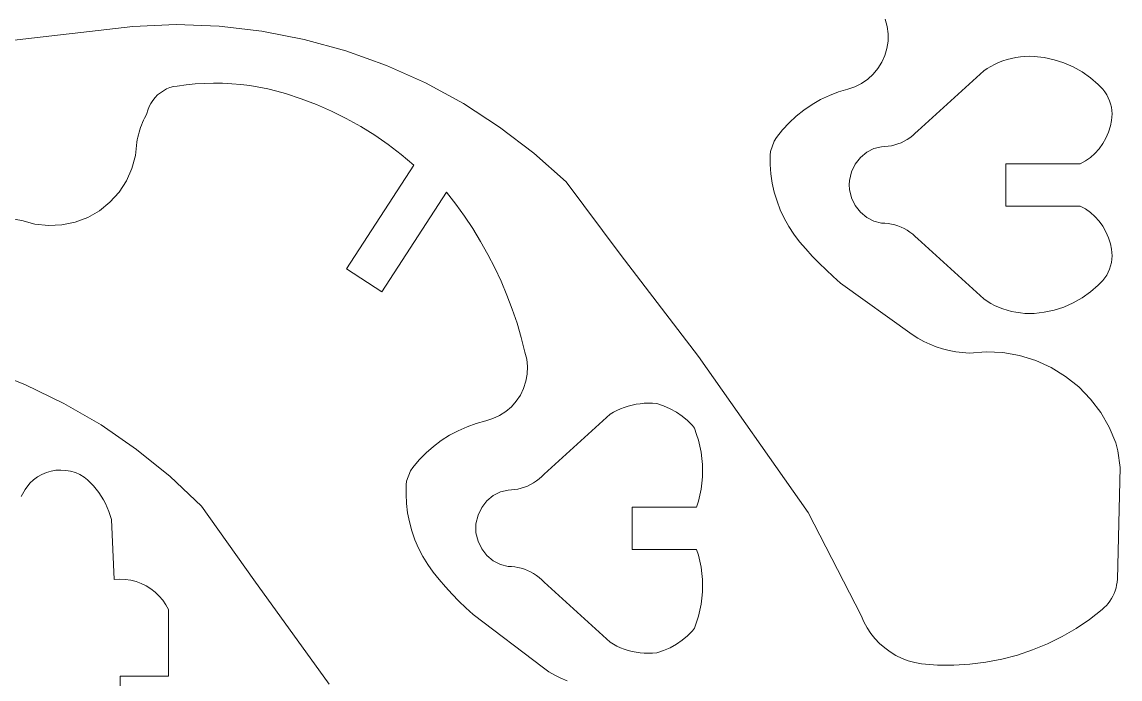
# Model space of a CAD drawing. Header units: millimetres. Extents: x -233 to 120, y -19 to 188.
# Drawn here: x 46 to 114.3, y 101.8 to 142.7 of the extents above; entities that cross this region are included whole.
import ezdxf

# ---------------------------------------------------------------- set-up
doc = ezdxf.new("R2010")
doc.units = ezdxf.units.MM
doc.header["$MEASUREMENT"] = 0
doc.layers.add('Layer 1', color=7, linetype='Continuous')

msp = doc.modelspace()

# ---------------------------------------------------------------- linework, layer by layer
at = {"layer": 'Layer 1', "lineweight": 9}
for points in [[(30.7101, 139.86), (30.7101, 139.86), (52.8748, 142.4208), (52.8748, 142.4208)], [(55.5555, 142.5262), (55.5555, 142.5262), (52.8748, 142.4208), (52.8748, 142.4208)], [(58.2365, 142.4255), (58.2365, 142.4255), (55.5555, 142.5262), (55.5555, 142.5262)], [(60.9018, 142.1193), (60.9018, 142.1193), (58.2365, 142.4255), (58.2365, 142.4255)], [(99.8299, 142.4153), (99.8299, 142.4153), (99.7101, 142.86), (99.7101, 142.86)], [(99.8878, 141.9584), (99.8878, 141.9584), (99.8299, 142.4153), (99.8299, 142.4153)], [(63.5357, 141.6094), (63.5357, 141.6094), (60.9018, 142.1193), (60.9018, 142.1193)], [(66.1227, 140.8988), (66.1227, 140.8988), (63.5357, 141.6094), (63.5357, 141.6094)], [(99.8826, 141.4979), (99.8826, 141.4979), (99.8878, 141.9584), (99.8878, 141.9584)], [(68.6475, 139.9918), (68.6475, 139.9918), (66.1227, 140.8988), (66.1227, 140.8988)], [(99.6848, 140.6005), (99.6848, 140.6005), (99.8146, 141.0424), (99.8146, 141.0424)], [(99.8146, 141.0424), (99.8146, 141.0424), (99.8826, 141.4979), (99.8826, 141.4979)], [(99.2513, 139.7903), (99.2513, 139.7903), (99.4959, 140.1805), (99.4959, 140.1805)], [(99.4959, 140.1805), (99.4959, 140.1805), (99.6848, 140.6005), (99.6848, 140.6005)], [(106.7661, 140.1675), (106.7661, 140.1675), (106.5171, 140.0547), (106.5171, 140.0547)], [(107.0243, 140.2669), (107.0243, 140.2669), (106.7661, 140.1675), (106.7661, 140.1675)], [(107.2904, 140.3522), (107.2904, 140.3522), (107.0243, 140.2669), (107.0243, 140.2669)], [(107.563, 140.4231), (107.563, 140.4231), (107.2904, 140.3522), (107.2904, 140.3522)], [(107.8407, 140.4791), (107.8407, 140.4791), (107.563, 140.4231), (107.563, 140.4231)], [(108.1221, 140.5201), (108.1221, 140.5201), (107.8407, 140.4791), (107.8407, 140.4791)], [(108.4057, 140.5458), (108.4057, 140.5458), (108.1221, 140.5201), (108.1221, 140.5201)], [(108.69, 140.5561), (108.69, 140.5561), (108.4057, 140.5458), (108.4057, 140.5458)], [(108.9737, 140.5508), (108.9737, 140.5508), (108.69, 140.5561), (108.69, 140.5561)], [(108.9737, 140.5508), (108.9737, 140.5508), (109.6039, 140.4787), (109.6039, 140.4787)], [(109.6039, 140.4787), (109.6039, 140.4787), (110.2229, 140.3441), (110.2229, 140.3441)], [(110.2229, 140.3441), (110.2229, 140.3441), (110.8252, 140.1481), (110.8252, 140.1481)], [(110.8252, 140.1481), (110.8252, 140.1481), (111.4052, 139.8925), (111.4052, 139.8925)], [(71.0952, 138.8935), (71.0952, 138.8935), (68.6475, 139.9918), (68.6475, 139.9918)], [(98.9556, 139.4372), (98.9556, 139.4372), (99.2513, 139.7903), (99.2513, 139.7903)], [(105.8375, 139.6414), (105.8375, 139.6414), (101.7321, 135.9126), (101.7321, 135.9126)], [(106.0516, 139.791), (106.0516, 139.791), (105.8375, 139.6414), (105.8375, 139.6414)], [(106.2785, 139.929), (106.2785, 139.929), (106.0516, 139.791), (106.0516, 139.791)], [(106.5171, 140.0547), (106.5171, 140.0547), (106.2785, 139.929), (106.2785, 139.929)], [(111.4052, 139.8925), (111.4052, 139.8925), (111.9579, 139.5797), (111.9579, 139.5797)], [(111.9579, 139.5797), (111.9579, 139.5797), (112.478, 139.2125), (112.478, 139.2125)], [(55.6174, 138.705), (55.6174, 138.705), (56.181, 138.7816), (56.181, 138.7816)], [(56.181, 138.7816), (56.181, 138.7816), (56.747, 138.8373), (56.747, 138.8373)], [(56.747, 138.8373), (56.747, 138.8373), (57.3147, 138.8718), (57.3147, 138.8718)], [(57.3147, 138.8718), (57.3147, 138.8718), (57.8834, 138.8852), (57.8834, 138.8852)], [(57.8834, 138.8852), (57.8834, 138.8852), (58.4521, 138.8774), (58.4521, 138.8774)], [(58.4521, 138.8774), (58.4521, 138.8774), (59.0201, 138.8486), (59.0201, 138.8486)], [(59.0201, 138.8486), (59.0201, 138.8486), (59.5867, 138.7986), (59.5867, 138.7986)], [(59.5867, 138.7986), (59.5867, 138.7986), (60.151, 138.7275), (60.151, 138.7275)], [(73.4514, 137.6107), (73.4514, 137.6107), (71.0952, 138.8935), (71.0952, 138.8935)], [(97.8219, 138.6628), (97.8219, 138.6628), (98.2341, 138.8681), (98.2341, 138.8681)], [(98.2341, 138.8681), (98.2341, 138.8681), (98.6144, 139.1279), (98.6144, 139.1279)], [(98.6144, 139.1279), (98.6144, 139.1279), (98.9556, 139.4372), (98.9556, 139.4372)], [(112.478, 139.2125), (112.478, 139.2125), (112.961, 138.7943), (112.961, 138.7943)], [(112.961, 138.7943), (112.961, 138.7943), (113.1138, 138.6533), (113.1138, 138.6533)], [(54.4095, 138.1472), (54.4095, 138.1472), (54.2512, 137.987), (54.2512, 137.987)], [(54.5833, 138.2904), (54.5833, 138.2904), (54.4095, 138.1472), (54.4095, 138.1472)], [(54.7708, 138.415), (54.7708, 138.415), (54.5833, 138.2904), (54.5833, 138.2904)], [(54.9702, 138.5198), (54.9702, 138.5198), (54.7708, 138.415), (54.7708, 138.415)], [(55.1792, 138.6036), (55.1792, 138.6036), (54.9702, 138.5198), (54.9702, 138.5198)], [(55.3957, 138.6655), (55.3957, 138.6655), (55.1792, 138.6036), (55.1792, 138.6036)], [(55.6174, 138.705), (55.6174, 138.705), (55.3957, 138.6655), (55.3957, 138.6655)], [(60.151, 138.7275), (60.151, 138.7275), (60.7123, 138.6356), (60.7123, 138.6356)], [(60.7123, 138.6356), (60.7123, 138.6356), (61.2698, 138.5228), (61.2698, 138.5228)], [(61.8227, 138.3894), (61.8227, 138.3894), (61.2698, 138.5228), (61.2698, 138.5228)], [(61.8227, 138.3894), (61.8227, 138.3894), (62.3703, 138.2355), (62.3703, 138.2355)], [(63.3437, 137.9167), (63.3437, 137.9167), (62.3703, 138.2355), (62.3703, 138.2355)], [(96.2325, 138.1185), (96.2325, 138.1185), (95.6818, 137.8557), (95.6818, 137.8557)], [(96.8014, 138.339), (96.8014, 138.339), (96.2325, 138.1185), (96.2325, 138.1185)], [(97.3854, 138.5158), (97.3854, 138.5158), (96.8014, 138.339), (96.8014, 138.339)], [(97.3854, 138.5158), (97.3854, 138.5158), (97.8219, 138.6628), (97.8219, 138.6628)], [(113.1138, 138.6533), (113.1138, 138.6533), (113.254, 138.4999), (113.254, 138.4999)], [(113.3806, 138.3351), (113.3806, 138.3351), (113.254, 138.4999), (113.254, 138.4999)], [(113.3806, 138.3351), (113.3806, 138.3351), (113.4927, 138.16), (113.4927, 138.16)], [(113.4927, 138.16), (113.4927, 138.16), (113.5894, 137.9761), (113.5894, 137.9761)], [(53.8856, 137.4217), (53.8856, 137.4217), (53.8044, 137.2117), (53.8044, 137.2117)], [(53.9879, 137.6224), (53.9879, 137.6224), (53.8856, 137.4217), (53.8856, 137.4217)], [(54.1102, 137.8114), (54.1102, 137.8114), (53.9879, 137.6224), (53.9879, 137.6224)], [(54.2512, 137.987), (54.2512, 137.987), (54.1102, 137.8114), (54.1102, 137.8114)], [(64.3007, 137.5516), (64.3007, 137.5516), (63.3437, 137.9167), (63.3437, 137.9167)], [(65.2392, 137.1411), (65.2392, 137.1411), (64.3007, 137.5516), (64.3007, 137.5516)], [(75.7022, 136.1507), (75.7022, 136.1507), (73.4514, 137.6107), (73.4514, 137.6107)], [(95.1525, 137.5521), (95.1525, 137.5521), (94.6476, 137.2094), (94.6476, 137.2094)], [(95.6818, 137.8557), (95.6818, 137.8557), (95.1525, 137.5521), (95.1525, 137.5521)], [(113.5894, 137.9761), (113.5894, 137.9761), (113.6702, 137.7846), (113.6702, 137.7846)], [(113.6702, 137.7846), (113.6702, 137.7846), (113.7343, 137.5869), (113.7343, 137.5869)], [(113.7343, 137.5869), (113.7343, 137.5869), (113.7813, 137.3844), (113.7813, 137.3844)], [(53.6692, 136.855), (53.6692, 136.855), (53.5973, 136.7134), (53.5973, 136.7134)], [(53.7452, 136.9945), (53.7452, 136.9945), (53.6692, 136.855), (53.6692, 136.855)], [(53.8044, 137.2117), (53.8044, 137.2117), (53.7452, 136.9945), (53.7452, 136.9945)], [(66.1569, 136.6861), (66.1569, 136.6861), (65.2392, 137.1411), (65.2392, 137.1411)], [(94.1701, 136.8295), (94.1701, 136.8295), (93.7226, 136.4147), (93.7226, 136.4147)], [(94.6476, 137.2094), (94.6476, 137.2094), (94.1701, 136.8295), (94.1701, 136.8295)], [(113.7813, 137.3844), (113.7813, 137.3844), (113.8109, 137.1787), (113.8109, 137.1787)], [(113.817, 136.7634), (113.817, 136.7634), (113.7935, 136.5569), (113.7935, 136.5569)], [(113.8109, 137.1787), (113.8109, 137.1787), (113.8228, 136.9712), (113.8228, 136.9712)], [(113.8228, 136.9712), (113.8228, 136.9712), (113.817, 136.7634), (113.817, 136.7634)], [(53.3516, 136.128), (53.3516, 136.128), (53.301, 135.9775), (53.301, 135.9775)], [(53.4066, 136.277), (53.4066, 136.277), (53.3516, 136.128), (53.3516, 136.128)], [(53.466, 136.4243), (53.466, 136.4243), (53.4066, 136.277), (53.4066, 136.277)], [(53.5295, 136.5698), (53.5295, 136.5698), (53.466, 136.4243), (53.466, 136.4243)], [(53.5973, 136.7134), (53.5973, 136.7134), (53.5295, 136.5698), (53.5295, 136.5698)], [(67.0518, 136.1877), (67.0518, 136.1877), (66.1569, 136.6861), (66.1569, 136.6861)], [(67.9217, 135.647), (67.9217, 135.647), (67.0518, 136.1877), (67.0518, 136.1877)], [(77.8343, 134.5223), (77.8343, 134.5223), (75.7022, 136.1507), (75.7022, 136.1507)], [(93.7226, 136.4147), (93.7226, 136.4147), (93.3077, 135.9673), (93.3077, 135.9673)], [(113.7252, 136.2199), (113.7252, 136.2199), (113.605, 135.8359), (113.605, 135.8359)], [(113.7935, 136.5569), (113.7935, 136.5569), (113.7252, 136.2199), (113.7252, 136.2199)], [(53.1426, 135.3627), (53.1426, 135.3627), (53.1143, 135.2064), (53.1143, 135.2064)], [(53.1755, 135.5181), (53.1755, 135.5181), (53.1426, 135.3627), (53.1426, 135.3627)], [(53.2129, 135.6724), (53.2129, 135.6724), (53.1755, 135.5181), (53.1755, 135.5181)], [(53.2547, 135.8256), (53.2547, 135.8256), (53.2129, 135.6724), (53.2129, 135.6724)], [(53.301, 135.9775), (53.301, 135.9775), (53.2547, 135.8256), (53.2547, 135.8256)], [(68.7648, 135.0653), (68.7648, 135.0653), (67.9217, 135.647), (67.9217, 135.647)], [(92.9278, 135.4898), (92.9278, 135.4898), (92.7834, 135.2771), (92.7834, 135.2771)], [(93.3077, 135.9673), (93.3077, 135.9673), (92.9278, 135.4898), (92.9278, 135.4898)], [(100.8788, 135.2681), (100.8788, 135.2681), (101.0635, 135.3724), (101.0635, 135.3724)], [(101.2419, 135.4895), (101.2419, 135.4895), (101.0635, 135.3724), (101.0635, 135.3724)], [(101.2419, 135.4895), (101.2419, 135.4895), (101.4132, 135.6189), (101.4132, 135.6189)], [(101.4132, 135.6189), (101.4132, 135.6189), (101.5769, 135.7602), (101.5769, 135.7602)], [(101.5769, 135.7602), (101.5769, 135.7602), (101.7321, 135.9126), (101.7321, 135.9126)], [(113.4464, 135.4686), (113.4464, 135.4686), (113.2514, 135.1228), (113.2514, 135.1228)], [(113.605, 135.8359), (113.605, 135.8359), (113.4464, 135.4686), (113.4464, 135.4686)], [(53.0261, 134.3709), (53.0261, 134.3709), (53.1143, 135.2064), (53.1143, 135.2064)], [(69.5791, 134.4439), (69.5791, 134.4439), (68.7648, 135.0653), (68.7648, 135.0653)], [(92.7834, 135.2771), (92.7834, 135.2771), (92.5605, 134.6327), (92.5605, 134.6327)], [(98.9947, 134.8073), (98.9947, 134.8073), (98.5494, 134.5786), (98.5494, 134.5786)], [(99.4737, 134.9249), (99.4737, 134.9249), (98.9947, 134.8073), (98.9947, 134.8073)], [(99.4737, 134.9249), (99.4737, 134.9249), (99.6808, 134.9309), (99.6808, 134.9309)], [(99.6808, 134.9309), (99.6808, 134.9309), (99.8872, 134.9515), (99.8872, 134.9515)], [(99.8872, 134.9515), (99.8872, 134.9515), (100.0919, 134.9865), (100.0919, 134.9865)], [(100.0919, 134.9865), (100.0919, 134.9865), (100.2943, 135.036), (100.2943, 135.036)], [(100.2943, 135.036), (100.2943, 135.036), (100.4934, 135.0996), (100.4934, 135.0996)], [(100.4934, 135.0996), (100.4934, 135.0996), (100.6885, 135.177), (100.6885, 135.177)], [(100.6885, 135.177), (100.6885, 135.177), (100.8788, 135.2681), (100.8788, 135.2681)], [(113.0227, 134.8028), (113.0227, 134.8028), (112.7631, 134.5131), (112.7631, 134.5131)], [(113.2514, 135.1228), (113.2514, 135.1228), (113.0227, 134.8028), (113.0227, 134.8028)], [(52.8078, 133.5596), (52.8078, 133.5596), (53.0261, 134.3709), (53.0261, 134.3709)], [(70.3626, 133.7841), (70.3626, 133.7841), (69.5791, 134.4439), (69.5791, 134.4439)], [(79.8351, 132.735), (79.8351, 132.735), (77.8343, 134.5223), (77.8343, 134.5223)], [(92.5605, 134.6327), (92.5605, 134.6327), (92.5446, 134.4042), (92.5446, 134.4042)], [(92.5446, 134.4042), (92.5446, 134.4042), (92.546, 133.8221), (92.546, 133.8221)], [(98.1584, 134.2494), (98.1584, 134.2494), (97.8398, 133.835), (97.8398, 133.835)], [(98.5494, 134.5786), (98.5494, 134.5786), (98.1584, 134.2494), (98.1584, 134.2494)], [(112.1654, 134.0385), (112.1654, 134.0385), (111.8351, 133.86), (111.8351, 133.86)], [(112.4761, 134.2572), (112.4761, 134.2572), (112.1654, 134.0385), (112.1654, 134.0385)], [(112.7631, 134.5131), (112.7631, 134.5131), (112.4761, 134.2572), (112.4761, 134.2572)], [(52.4648, 132.7926), (52.4648, 132.7926), (52.8078, 133.5596), (52.8078, 133.5596)], [(66.1634, 127.3181), (66.1634, 127.3181), (70.3626, 133.7841), (70.3626, 133.7841)], [(92.546, 133.8221), (92.546, 133.8221), (92.5894, 133.2416), (92.5894, 133.2416)], [(97.6083, 133.3544), (97.6083, 133.3544), (97.4746, 132.83), (97.4746, 132.83)], [(97.8398, 133.835), (97.8398, 133.835), (97.6083, 133.3544), (97.6083, 133.3544)], [(107.2101, 131.235), (107.2101, 131.235), (107.2101, 133.86), (107.2101, 133.86)], [(111.8351, 133.86), (111.8351, 133.86), (107.2101, 133.86), (107.2101, 133.86)], [(52.0056, 132.089), (52.0056, 132.089), (52.4648, 132.7926), (52.4648, 132.7926)], [(79.8351, 132.735), (79.8351, 132.735), (83.2101, 128.235), (83.2101, 128.235)], [(92.5894, 133.2416), (92.5894, 133.2416), (92.6745, 132.6657), (92.6745, 132.6657)], [(92.6745, 132.6657), (92.6745, 132.6657), (92.8009, 132.0974), (92.8009, 132.0974)], [(97.4746, 132.83), (97.4746, 132.83), (97.4592, 132.5475), (97.4592, 132.5475)], [(51.4417, 131.4663), (51.4417, 131.4663), (52.0056, 132.089), (52.0056, 132.089)], [(72.3925, 132.0901), (72.3925, 132.0901), (68.3649, 125.8884), (68.3649, 125.8884)], [(72.9652, 131.3557), (72.9652, 131.3557), (72.3925, 132.0901), (72.3925, 132.0901)], [(92.8009, 132.0974), (92.8009, 132.0974), (92.9679, 131.5397), (92.9679, 131.5397)], [(97.4746, 132.265), (97.4746, 132.265), (97.4592, 132.5475), (97.4592, 132.5475)], [(97.6083, 131.7405), (97.6083, 131.7405), (97.4746, 132.265), (97.4746, 132.265)], [(50.7869, 130.9398), (50.7869, 130.9398), (51.4417, 131.4663), (51.4417, 131.4663)], [(73.5101, 130.6003), (73.5101, 130.6003), (72.9652, 131.3557), (72.9652, 131.3557)], [(92.9679, 131.5397), (92.9679, 131.5397), (93.1746, 130.9955), (93.1746, 130.9955)], [(97.8398, 131.26), (97.8398, 131.26), (97.6083, 131.7405), (97.6083, 131.7405)], [(98.1584, 130.8455), (98.1584, 130.8455), (97.8398, 131.26), (97.8398, 131.26)], [(45.9649, 130.3321), (45.9649, 130.3321), (43.7692, 130.7066), (43.7692, 130.7066)], [(50.0576, 130.5227), (50.0576, 130.5227), (50.7869, 130.9398), (50.7869, 130.9398)], [(74.0263, 129.825), (74.0263, 129.825), (73.5101, 130.6003), (73.5101, 130.6003)], [(93.1746, 130.9955), (93.1746, 130.9955), (93.42, 130.4676), (93.42, 130.4676)], [(98.5494, 130.5163), (98.5494, 130.5163), (98.1584, 130.8455), (98.1584, 130.8455)], [(111.8351, 131.235), (111.8351, 131.235), (107.2101, 131.235), (107.2101, 131.235)], [(112.1654, 131.0564), (112.1654, 131.0564), (111.8351, 131.235), (111.8351, 131.235)], [(112.4761, 130.8378), (112.4761, 130.8378), (112.1654, 131.0564), (112.1654, 131.0564)], [(112.7631, 130.5819), (112.7631, 130.5819), (112.4761, 130.8378), (112.4761, 130.8378)], [(113.0227, 130.2921), (113.0227, 130.2921), (112.7631, 130.5819), (112.7631, 130.5819)], [(45.9649, 130.3321), (45.9649, 130.3321), (46.7749, 130.109), (46.7749, 130.109)], [(46.7749, 130.109), (46.7749, 130.109), (47.6099, 130.0158), (47.6099, 130.0158)], [(47.6099, 130.0158), (47.6099, 130.0158), (48.4491, 130.0548), (48.4491, 130.0548)], [(48.4491, 130.0548), (48.4491, 130.0548), (49.2718, 130.2252), (49.2718, 130.2252)], [(49.2718, 130.2252), (49.2718, 130.2252), (50.0576, 130.5227), (50.0576, 130.5227)], [(93.42, 130.4676), (93.42, 130.4676), (93.7029, 129.9588), (93.7029, 129.9588)], [(93.7029, 129.9588), (93.7029, 129.9588), (94.0216, 129.4717), (94.0216, 129.4717)], [(98.9947, 130.2877), (98.9947, 130.2877), (98.5494, 130.5163), (98.5494, 130.5163)], [(99.4737, 130.1701), (99.4737, 130.1701), (98.9947, 130.2877), (98.9947, 130.2877)], [(99.4737, 130.1701), (99.4737, 130.1701), (99.6808, 130.1641), (99.6808, 130.1641)], [(99.6808, 130.1641), (99.6808, 130.1641), (99.8872, 130.1435), (99.8872, 130.1435)], [(99.8872, 130.1435), (99.8872, 130.1435), (100.0919, 130.1084), (100.0919, 130.1084)], [(100.0919, 130.1084), (100.0919, 130.1084), (100.2943, 130.059), (100.2943, 130.059)], [(100.2943, 130.059), (100.2943, 130.059), (100.4934, 129.9954), (100.4934, 129.9954)], [(100.4934, 129.9954), (100.4934, 129.9954), (100.6885, 129.9179), (100.6885, 129.9179)], [(100.6885, 129.9179), (100.6885, 129.9179), (100.8788, 129.8268), (100.8788, 129.8268)], [(113.2514, 129.9722), (113.2514, 129.9722), (113.0227, 130.2921), (113.0227, 130.2921)], [(113.4464, 129.6263), (113.4464, 129.6263), (113.2514, 129.9722), (113.2514, 129.9722)], [(74.5132, 129.031), (74.5132, 129.031), (74.0263, 129.825), (74.0263, 129.825)], [(94.0216, 129.4717), (94.0216, 129.4717), (94.3746, 129.0087), (94.3746, 129.0087)], [(100.8788, 129.8268), (100.8788, 129.8268), (101.0635, 129.7226), (101.0635, 129.7226)], [(101.0635, 129.7226), (101.0635, 129.7226), (101.2419, 129.6055), (101.2419, 129.6055)], [(101.2419, 129.6055), (101.2419, 129.6055), (101.4132, 129.476), (101.4132, 129.476)], [(101.4132, 129.476), (101.4132, 129.476), (101.5769, 129.3348), (101.5769, 129.3348)], [(101.5769, 129.3348), (101.5769, 129.3348), (101.7321, 129.1823), (101.7321, 129.1823)], [(113.605, 129.259), (113.605, 129.259), (113.4464, 129.6263), (113.4464, 129.6263)], [(113.7252, 128.8751), (113.7252, 128.8751), (113.605, 129.259), (113.605, 129.259)], [(74.97, 128.2193), (74.97, 128.2193), (74.5132, 129.031), (74.5132, 129.031)], [(94.3746, 129.0087), (94.3746, 129.0087), (94.7601, 128.5725), (94.7601, 128.5725)], [(94.7601, 128.5725), (94.7601, 128.5725), (95.1662, 128.1201), (95.1662, 128.1201)], [(105.8375, 125.4536), (105.8375, 125.4536), (101.7321, 129.1823), (101.7321, 129.1823)], [(113.7935, 128.538), (113.7935, 128.538), (113.7252, 128.8751), (113.7252, 128.8751)], [(113.817, 128.3315), (113.817, 128.3315), (113.7935, 128.538), (113.7935, 128.538)], [(75.3961, 127.3911), (75.3961, 127.3911), (74.97, 128.2193), (74.97, 128.2193)], [(83.2101, 128.235), (83.2101, 128.235), (88.0851, 121.86), (88.0851, 121.86)], [(95.1662, 128.1201), (95.1662, 128.1201), (95.5855, 127.6801), (95.5855, 127.6801)], [(113.7813, 127.7105), (113.7813, 127.7105), (113.8109, 127.9163), (113.8109, 127.9163)], [(113.8109, 127.9163), (113.8109, 127.9163), (113.8228, 128.1238), (113.8228, 128.1238)], [(113.8228, 128.1238), (113.8228, 128.1238), (113.817, 128.3315), (113.817, 128.3315)], [(68.3649, 125.8884), (68.3649, 125.8884), (66.1634, 127.3181), (66.1634, 127.3181)], [(75.7909, 126.5475), (75.7909, 126.5475), (75.3961, 127.3911), (75.3961, 127.3911)], [(95.5855, 127.6801), (95.5855, 127.6801), (96.0178, 127.2527), (96.0178, 127.2527)], [(96.0178, 127.2527), (96.0178, 127.2527), (96.4626, 126.8384), (96.4626, 126.8384)], [(113.5894, 127.1189), (113.5894, 127.1189), (113.6702, 127.3104), (113.6702, 127.3104)], [(113.6702, 127.3104), (113.6702, 127.3104), (113.7343, 127.5081), (113.7343, 127.5081)], [(113.7343, 127.5081), (113.7343, 127.5081), (113.7813, 127.7105), (113.7813, 127.7105)], [(76.1538, 125.6897), (76.1538, 125.6897), (75.7909, 126.5475), (75.7909, 126.5475)], [(96.4626, 126.8384), (96.4626, 126.8384), (96.9196, 126.4375), (96.9196, 126.4375)], [(113.1138, 126.4416), (113.1138, 126.4416), (113.254, 126.5951), (113.254, 126.5951)], [(113.254, 126.5951), (113.254, 126.5951), (113.3806, 126.7599), (113.3806, 126.7599)], [(113.3806, 126.7599), (113.3806, 126.7599), (113.4927, 126.9349), (113.4927, 126.9349)], [(113.4927, 126.9349), (113.4927, 126.9349), (113.5894, 127.1189), (113.5894, 127.1189)], [(96.9196, 126.4375), (96.9196, 126.4375), (101.3889, 123.2303), (101.3889, 123.2303)], [(111.9579, 125.5152), (111.9579, 125.5152), (112.478, 125.8824), (112.478, 125.8824)], [(112.478, 125.8824), (112.478, 125.8824), (112.961, 126.3007), (112.961, 126.3007)], [(112.961, 126.3007), (112.961, 126.3007), (113.1138, 126.4416), (113.1138, 126.4416)], [(76.4844, 124.8189), (76.4844, 124.8189), (76.1538, 125.6897), (76.1538, 125.6897)], [(106.0516, 125.304), (106.0516, 125.304), (105.8375, 125.4536), (105.8375, 125.4536)], [(106.2785, 125.166), (106.2785, 125.166), (106.0516, 125.304), (106.0516, 125.304)], [(106.5171, 125.0402), (106.5171, 125.0402), (106.2785, 125.166), (106.2785, 125.166)], [(110.8252, 124.9469), (110.8252, 124.9469), (111.4052, 125.2025), (111.4052, 125.2025)], [(111.4052, 125.2025), (111.4052, 125.2025), (111.9579, 125.5152), (111.9579, 125.5152)], [(76.7822, 123.9364), (76.7822, 123.9364), (76.4844, 124.8189), (76.4844, 124.8189)], [(106.7661, 124.9274), (106.7661, 124.9274), (106.5171, 125.0402), (106.5171, 125.0402)], [(107.0243, 124.8281), (107.0243, 124.8281), (106.7661, 124.9274), (106.7661, 124.9274)], [(107.2904, 124.7428), (107.2904, 124.7428), (107.0243, 124.8281), (107.0243, 124.8281)], [(107.563, 124.6719), (107.563, 124.6719), (107.2904, 124.7428), (107.2904, 124.7428)], [(107.8407, 124.6158), (107.8407, 124.6158), (107.563, 124.6719), (107.563, 124.6719)], [(108.1221, 124.5748), (108.1221, 124.5748), (107.8407, 124.6158), (107.8407, 124.6158)], [(108.4057, 124.5491), (108.4057, 124.5491), (108.1221, 124.5748), (108.1221, 124.5748)], [(108.69, 124.5389), (108.69, 124.5389), (108.4057, 124.5491), (108.4057, 124.5491)], [(108.9737, 124.5441), (108.9737, 124.5441), (108.69, 124.5389), (108.69, 124.5389)], [(108.9737, 124.5441), (108.9737, 124.5441), (109.6039, 124.6162), (109.6039, 124.6162)], [(109.6039, 124.6162), (109.6039, 124.6162), (110.2229, 124.7509), (110.2229, 124.7509)], [(110.2229, 124.7509), (110.2229, 124.7509), (110.8252, 124.9469), (110.8252, 124.9469)], [(77.0467, 123.0434), (77.0467, 123.0434), (76.7822, 123.9364), (76.7822, 123.9364)], [(101.3889, 123.2303), (101.3889, 123.2303), (101.7429, 123.0048), (101.7429, 123.0048)], [(77.2776, 122.1411), (77.2776, 122.1411), (77.0467, 123.0434), (77.0467, 123.0434)], [(101.7429, 123.0048), (101.7429, 123.0048), (102.1105, 122.8022), (102.1105, 122.8022)], [(102.1105, 122.8022), (102.1105, 122.8022), (102.4902, 122.6234), (102.4902, 122.6234)], [(102.4902, 122.6234), (102.4902, 122.6234), (102.8805, 122.4691), (102.8805, 122.4691)], [(102.8805, 122.4691), (102.8805, 122.4691), (103.2799, 122.3398), (103.2799, 122.3398)], [(77.3854, 121.6933), (77.3854, 121.6933), (77.2776, 122.1411), (77.2776, 122.1411)], [(77.4309, 121.235), (77.4309, 121.235), (77.3854, 121.6933), (77.3854, 121.6933)], [(88.0851, 121.86), (88.0851, 121.86), (94.9101, 112.1475), (94.9101, 112.1475)], [(103.2799, 122.3398), (103.2799, 122.3398), (103.6866, 122.2363), (103.6866, 122.2363)], [(103.6866, 122.2363), (103.6866, 122.2363), (104.0991, 122.1587), (104.0991, 122.1587)], [(104.0991, 122.1587), (104.0991, 122.1587), (104.5157, 122.1076), (104.5157, 122.1076)], [(104.5157, 122.1076), (104.5157, 122.1076), (104.9347, 122.083), (104.9347, 122.083)], [(105.9836, 122.1599), (105.9836, 122.1599), (104.9347, 122.083), (104.9347, 122.083)], [(107.0339, 122.1059), (107.0339, 122.1059), (105.9836, 122.1599), (105.9836, 122.1599)], [(108.0693, 121.9218), (108.0693, 121.9218), (107.0339, 122.1059), (107.0339, 122.1059)], [(109.0738, 121.6104), (109.0738, 121.6104), (108.0693, 121.9218), (108.0693, 121.9218)], [(46.1489, 120.1127), (46.1489, 120.1127), (43.6495, 121.0877), (43.6495, 121.0877)], [(77.4134, 120.7748), (77.4134, 120.7748), (77.4309, 121.235), (77.4309, 121.235)], [(110.0319, 121.1767), (110.0319, 121.1767), (109.0738, 121.6104), (109.0738, 121.6104)], [(110.9287, 120.6272), (110.9287, 120.6272), (110.0319, 121.1767), (110.0319, 121.1767)], [(77.1914, 119.8831), (77.1914, 119.8831), (77.333, 120.3213), (77.333, 120.3213)], [(77.333, 120.3213), (77.333, 120.3213), (77.4134, 120.7748), (77.4134, 120.7748)], [(111.7502, 119.9706), (111.7502, 119.9706), (110.9287, 120.6272), (110.9287, 120.6272)], [(48.5661, 118.9488), (48.5661, 118.9488), (46.1489, 120.1127), (46.1489, 120.1127)], [(76.9912, 119.4684), (76.9912, 119.4684), (77.1914, 119.8831), (77.1914, 119.8831)], [(112.4838, 119.2171), (112.4838, 119.2171), (111.7502, 119.9706), (111.7502, 119.9706)], [(50.8868, 117.6028), (50.8868, 117.6028), (48.5661, 118.9488), (48.5661, 118.9488)], [(76.431, 118.7399), (76.431, 118.7399), (76.7361, 119.0849), (76.7361, 119.0849)], [(76.7361, 119.0849), (76.7361, 119.0849), (76.9912, 119.4684), (76.9912, 119.4684)], [(84.7035, 118.9502), (84.7035, 118.9502), (84.4463, 118.9269), (84.4463, 118.9269)], [(84.9621, 118.9594), (84.9621, 118.9594), (84.7035, 118.9502), (84.7035, 118.9502)], [(85.2205, 118.9546), (85.2205, 118.9546), (84.9621, 118.9594), (84.9621, 118.9594)], [(85.4776, 118.9357), (85.4776, 118.9357), (85.2205, 118.9546), (85.2205, 118.9546)], [(113.118, 118.3781), (113.118, 118.3781), (112.4838, 119.2171), (112.4838, 119.2171)], [(75.6944, 118.1905), (75.6944, 118.1905), (76.0816, 118.4399), (76.0816, 118.4399)], [(76.0816, 118.4399), (76.0816, 118.4399), (76.431, 118.7399), (76.431, 118.7399)], [(82.5875, 118.2664), (82.5875, 118.2664), (78.4821, 114.5376), (78.4821, 114.5376)], [(82.7891, 118.3915), (82.7891, 118.3915), (82.5875, 118.2664), (82.5875, 118.2664)], [(83.0018, 118.5054), (83.0018, 118.5054), (82.7891, 118.3915), (82.7891, 118.3915)], [(83.2245, 118.6076), (83.2245, 118.6076), (83.0018, 118.5054), (83.0018, 118.5054)], [(83.456, 118.6976), (83.456, 118.6976), (83.2245, 118.6076), (83.2245, 118.6076)], [(83.6952, 118.7749), (83.6952, 118.7749), (83.456, 118.6976), (83.456, 118.6976)], [(83.9408, 118.8391), (83.9408, 118.8391), (83.6952, 118.7749), (83.6952, 118.7749)], [(84.1916, 118.8898), (84.1916, 118.8898), (83.9408, 118.8391), (83.9408, 118.8391)], [(84.4463, 118.9269), (84.4463, 118.9269), (84.1916, 118.8898), (84.1916, 118.8898)], [(85.4776, 118.9357), (85.4776, 118.9357), (85.907, 118.7925), (85.907, 118.7925)], [(85.907, 118.7925), (85.907, 118.7925), (86.3174, 118.6127), (86.3174, 118.6127)], [(86.3174, 118.6127), (86.3174, 118.6127), (86.705, 118.3978), (86.705, 118.3978)], [(86.705, 118.3978), (86.705, 118.3978), (87.0662, 118.15), (87.0662, 118.15)], [(113.6431, 117.4669), (113.6431, 117.4669), (113.118, 118.3781), (113.118, 118.3781)], [(53.0973, 116.0826), (53.0973, 116.0826), (50.8868, 117.6028), (50.8868, 117.6028)], [(74.248, 117.7002), (74.248, 117.7002), (73.6732, 117.4952), (73.6732, 117.4952)], [(74.8365, 117.8613), (74.8365, 117.8613), (74.248, 117.7002), (74.248, 117.7002)], [(74.8365, 117.8613), (74.8365, 117.8613), (75.2768, 117.9964), (75.2768, 117.9964)], [(75.2768, 117.9964), (75.2768, 117.9964), (75.6944, 118.1905), (75.6944, 118.1905)], [(87.0662, 118.15), (87.0662, 118.15), (87.398, 117.8713), (87.398, 117.8713)], [(87.398, 117.8713), (87.398, 117.8713), (87.6971, 117.5643), (87.6971, 117.5643)], [(72.5784, 116.9582), (72.5784, 116.9582), (72.0644, 116.6292), (72.0644, 116.6292)], [(73.1156, 117.2474), (73.1156, 117.2474), (72.5784, 116.9582), (72.5784, 116.9582)], [(73.6732, 117.4952), (73.6732, 117.4952), (73.1156, 117.2474), (73.1156, 117.2474)], [(87.6971, 117.5643), (87.6971, 117.5643), (87.8291, 117.3981), (87.8291, 117.3981)], [(87.8291, 117.3981), (87.8291, 117.3981), (87.961, 117.0196), (87.961, 117.0196)], [(88.0749, 116.6522), (88.0749, 116.6522), (87.961, 117.0196), (87.961, 117.0196)], [(114.0509, 116.4975), (114.0509, 116.4975), (113.6431, 117.4669), (113.6431, 117.4669)], [(71.5768, 116.2624), (71.5768, 116.2624), (71.1183, 115.8598), (71.1183, 115.8598)], [(72.0644, 116.6292), (72.0644, 116.6292), (71.5768, 116.2624), (71.5768, 116.2624)], [(88.1685, 116.2791), (88.1685, 116.2791), (88.0749, 116.6522), (88.0749, 116.6522)], [(88.2417, 115.9014), (88.2417, 115.9014), (88.1685, 116.2791), (88.1685, 116.2791)], [(114.1927, 115.9921), (114.1927, 115.9921), (114.0509, 116.4975), (114.0509, 116.4975)], [(55.1847, 114.3971), (55.1847, 114.3971), (53.0973, 116.0826), (53.0973, 116.0826)], [(71.1183, 115.8598), (71.1183, 115.8598), (70.6915, 115.4238), (70.6915, 115.4238)], [(88.294, 115.5203), (88.294, 115.5203), (88.2417, 115.9014), (88.2417, 115.9014)], [(114.1927, 115.9921), (114.1927, 115.9921), (114.3225, 114.9584), (114.3225, 114.9584)], [(70.2988, 114.9567), (70.2988, 114.9567), (70.1487, 114.748), (70.1487, 114.748)], [(70.6915, 115.4238), (70.6915, 115.4238), (70.2988, 114.9567), (70.2988, 114.9567)], [(88.3255, 115.1369), (88.3255, 115.1369), (88.294, 115.5203), (88.294, 115.5203)], [(88.336, 114.7523), (88.336, 114.7523), (88.3255, 115.1369), (88.3255, 115.1369)], [(114.1569, 107.9935), (114.1569, 107.9935), (114.3225, 114.9584), (114.3225, 114.9584)], [(46.6858, 114.1925), (46.6858, 114.1925), (46.4601, 113.985), (46.4601, 113.985)], [(46.9338, 114.3727), (46.9338, 114.3727), (46.6858, 114.1925), (46.6858, 114.1925)], [(47.2009, 114.5232), (47.2009, 114.5232), (46.9338, 114.3727), (46.9338, 114.3727)], [(47.4835, 114.6421), (47.4835, 114.6421), (47.2009, 114.5232), (47.2009, 114.5232)], [(47.7779, 114.7278), (47.7779, 114.7278), (47.4835, 114.6421), (47.4835, 114.6421)], [(48.0801, 114.7791), (48.0801, 114.7791), (47.7779, 114.7278), (47.7779, 114.7278)], [(48.3863, 114.7954), (48.3863, 114.7954), (48.0801, 114.7791), (48.0801, 114.7791)], [(48.6923, 114.7764), (48.6923, 114.7764), (48.3863, 114.7954), (48.3863, 114.7954)], [(48.9941, 114.7225), (48.9941, 114.7225), (48.6923, 114.7764), (48.6923, 114.7764)], [(49.2877, 114.6342), (49.2877, 114.6342), (48.9941, 114.7225), (48.9941, 114.7225)], [(49.5693, 114.5129), (49.5693, 114.5129), (49.2877, 114.6342), (49.2877, 114.6342)], [(49.8351, 114.36), (49.8351, 114.36), (49.5693, 114.5129), (49.5693, 114.5129)], [(50.0356, 114.1852), (50.0356, 114.1852), (49.8351, 114.36), (49.8351, 114.36)], [(50.227, 114.0003), (50.227, 114.0003), (50.0356, 114.1852), (50.0356, 114.1852)], [(57.1364, 112.5565), (57.1364, 112.5565), (55.1847, 114.3971), (55.1847, 114.3971)], [(70.1487, 114.748), (70.1487, 114.748), (69.9085, 114.1099), (69.9085, 114.1099)], [(77.9919, 114.1145), (77.9919, 114.1145), (78.1632, 114.2439), (78.1632, 114.2439)], [(78.1632, 114.2439), (78.1632, 114.2439), (78.3269, 114.3852), (78.3269, 114.3852)], [(78.3269, 114.3852), (78.3269, 114.3852), (78.4821, 114.5376), (78.4821, 114.5376)], [(88.294, 113.9844), (88.294, 113.9844), (88.3255, 114.3678), (88.3255, 114.3678)], [(88.3255, 114.3678), (88.3255, 114.3678), (88.336, 114.7523), (88.336, 114.7523)], [(46.1688, 113.581), (46.1688, 113.581), (45.9048, 113.1587), (45.9048, 113.1587)], [(46.4601, 113.985), (46.4601, 113.985), (46.1688, 113.581), (46.1688, 113.581)], [(50.4087, 113.806), (50.4087, 113.806), (50.227, 114.0003), (50.227, 114.0003)], [(50.5803, 113.6027), (50.5803, 113.6027), (50.4087, 113.806), (50.4087, 113.806)], [(50.7414, 113.3909), (50.7414, 113.3909), (50.5803, 113.6027), (50.5803, 113.6027)], [(69.8864, 113.8819), (69.8864, 113.8819), (69.8721, 113.2999), (69.8721, 113.2999)], [(69.9085, 114.1099), (69.9085, 114.1099), (69.8864, 113.8819), (69.8864, 113.8819)], [(76.2237, 113.5499), (76.2237, 113.5499), (75.7447, 113.4323), (75.7447, 113.4323)], [(76.2237, 113.5499), (76.2237, 113.5499), (76.4308, 113.5559), (76.4308, 113.5559)], [(76.4308, 113.5559), (76.4308, 113.5559), (76.6372, 113.5765), (76.6372, 113.5765)], [(76.6372, 113.5765), (76.6372, 113.5765), (76.8419, 113.6115), (76.8419, 113.6115)], [(76.8419, 113.6115), (76.8419, 113.6115), (77.0443, 113.661), (77.0443, 113.661)], [(77.0443, 113.661), (77.0443, 113.661), (77.2434, 113.7246), (77.2434, 113.7246)], [(77.2434, 113.7246), (77.2434, 113.7246), (77.4385, 113.802), (77.4385, 113.802)], [(77.4385, 113.802), (77.4385, 113.802), (77.6288, 113.8931), (77.6288, 113.8931)], [(77.6288, 113.8931), (77.6288, 113.8931), (77.8135, 113.9974), (77.8135, 113.9974)], [(77.9919, 114.1145), (77.9919, 114.1145), (77.8135, 113.9974), (77.8135, 113.9974)], [(88.1685, 113.2256), (88.1685, 113.2256), (88.2417, 113.6032), (88.2417, 113.6032)], [(88.2417, 113.6032), (88.2417, 113.6032), (88.294, 113.9844), (88.294, 113.9844)], [(50.8914, 113.1712), (50.8914, 113.1712), (50.7414, 113.3909), (50.7414, 113.3909)], [(51.03, 112.9441), (51.03, 112.9441), (50.8914, 113.1712), (50.8914, 113.1712)], [(51.1569, 112.7103), (51.1569, 112.7103), (51.03, 112.9441), (51.03, 112.9441)], [(69.8721, 113.2999), (69.8721, 113.2999), (69.8998, 112.7184), (69.8998, 112.7184)], [(74.9084, 112.8744), (74.9084, 112.8744), (74.5898, 112.46), (74.5898, 112.46)], [(75.2994, 113.2036), (75.2994, 113.2036), (74.9084, 112.8744), (74.9084, 112.8744)], [(75.7447, 113.4323), (75.7447, 113.4323), (75.2994, 113.2036), (75.2994, 113.2036)], [(87.961, 112.485), (87.961, 112.485), (88.0749, 112.8524), (88.0749, 112.8524)], [(88.0749, 112.8524), (88.0749, 112.8524), (88.1685, 113.2256), (88.1685, 113.2256)], [(51.2718, 112.4703), (51.2718, 112.4703), (51.1569, 112.7103), (51.1569, 112.7103)], [(51.3742, 112.2247), (51.3742, 112.2247), (51.2718, 112.4703), (51.2718, 112.4703)], [(51.464, 111.9743), (51.464, 111.9743), (51.3742, 112.2247), (51.3742, 112.2247)], [(57.1364, 112.5565), (57.1364, 112.5565), (60.3887, 107.967), (60.3887, 107.967)], [(69.8998, 112.7184), (69.8998, 112.7184), (69.9693, 112.1405), (69.9693, 112.1405)], [(69.9693, 112.1405), (69.9693, 112.1405), (70.0803, 111.569), (70.0803, 111.569)], [(74.5898, 112.46), (74.5898, 112.46), (74.3583, 111.9794), (74.3583, 111.9794)], [(83.9601, 109.86), (83.9601, 109.86), (83.9601, 112.485), (83.9601, 112.485)], [(87.961, 112.485), (87.961, 112.485), (83.9601, 112.485), (83.9601, 112.485)], [(94.9101, 112.1475), (94.9101, 112.1475), (98.2101, 105.735), (98.2101, 105.735)], [(51.541, 111.7196), (51.541, 111.7196), (51.464, 111.9743), (51.464, 111.9743)], [(51.7101, 107.985), (51.7101, 107.985), (51.541, 111.7196), (51.541, 111.7196)], [(70.0803, 111.569), (70.0803, 111.569), (70.2322, 111.007), (70.2322, 111.007)], [(74.2246, 111.455), (74.2246, 111.455), (74.2092, 111.1725), (74.2092, 111.1725)], [(74.3583, 111.9794), (74.3583, 111.9794), (74.2246, 111.455), (74.2246, 111.455)], [(70.2322, 111.007), (70.2322, 111.007), (70.4242, 110.4574), (70.4242, 110.4574)], [(74.2246, 110.89), (74.2246, 110.89), (74.2092, 111.1725), (74.2092, 111.1725)], [(74.3583, 110.3655), (74.3583, 110.3655), (74.2246, 110.89), (74.2246, 110.89)], [(70.4242, 110.4574), (70.4242, 110.4574), (70.6552, 109.9231), (70.6552, 109.9231)], [(74.5898, 109.885), (74.5898, 109.885), (74.3583, 110.3655), (74.3583, 110.3655)], [(70.6552, 109.9231), (70.6552, 109.9231), (70.9242, 109.4068), (70.9242, 109.4068)], [(70.9242, 109.4068), (70.9242, 109.4068), (71.2297, 108.9112), (71.2297, 108.9112)], [(74.9084, 109.4705), (74.9084, 109.4705), (74.5898, 109.885), (74.5898, 109.885)], [(75.2994, 109.1413), (75.2994, 109.1413), (74.9084, 109.4705), (74.9084, 109.4705)], [(87.961, 109.86), (87.961, 109.86), (83.9601, 109.86), (83.9601, 109.86)], [(87.961, 109.86), (87.961, 109.86), (88.0749, 109.4925), (88.0749, 109.4925)], [(88.0749, 109.4925), (88.0749, 109.4925), (88.1685, 109.1194), (88.1685, 109.1194)], [(71.2297, 108.9112), (71.2297, 108.9112), (71.5701, 108.439), (71.5701, 108.439)], [(75.7447, 108.9127), (75.7447, 108.9127), (75.2994, 109.1413), (75.2994, 109.1413)], [(76.2237, 108.7951), (76.2237, 108.7951), (75.7447, 108.9127), (75.7447, 108.9127)], [(76.2237, 108.7951), (76.2237, 108.7951), (76.4308, 108.7891), (76.4308, 108.7891)], [(76.4308, 108.7891), (76.4308, 108.7891), (76.6372, 108.7685), (76.6372, 108.7685)], [(76.6372, 108.7685), (76.6372, 108.7685), (76.8419, 108.7334), (76.8419, 108.7334)], [(76.8419, 108.7334), (76.8419, 108.7334), (77.0443, 108.684), (77.0443, 108.684)], [(88.1685, 109.1194), (88.1685, 109.1194), (88.2417, 108.7417), (88.2417, 108.7417)], [(88.2417, 108.7417), (88.2417, 108.7417), (88.294, 108.3606), (88.294, 108.3606)], [(71.5701, 108.439), (71.5701, 108.439), (71.9436, 107.9924), (71.9436, 107.9924)], [(77.0443, 108.684), (77.0443, 108.684), (77.2434, 108.6204), (77.2434, 108.6204)], [(77.2434, 108.6204), (77.2434, 108.6204), (77.4385, 108.5429), (77.4385, 108.5429)], [(77.4385, 108.5429), (77.4385, 108.5429), (77.6288, 108.4518), (77.6288, 108.4518)], [(77.6288, 108.4518), (77.6288, 108.4518), (77.8135, 108.3476), (77.8135, 108.3476)], [(77.8135, 108.3476), (77.8135, 108.3476), (77.9919, 108.2305), (77.9919, 108.2305)], [(77.9919, 108.2305), (77.9919, 108.2305), (78.1632, 108.101), (78.1632, 108.101)], [(78.1632, 108.101), (78.1632, 108.101), (78.3269, 107.9598), (78.3269, 107.9598)], [(88.294, 108.3606), (88.294, 108.3606), (88.3255, 107.9772), (88.3255, 107.9772)], [(52.0521, 108.003), (52.0521, 108.003), (51.7101, 107.985), (51.7101, 107.985)], [(52.3942, 107.9862), (52.3942, 107.9862), (52.0521, 108.003), (52.0521, 108.003)], [(52.7328, 107.9348), (52.7328, 107.9348), (52.3942, 107.9862), (52.3942, 107.9862)], [(53.0644, 107.8491), (53.0644, 107.8491), (52.7328, 107.9348), (52.7328, 107.9348)], [(53.3856, 107.7303), (53.3856, 107.7303), (53.0644, 107.8491), (53.0644, 107.8491)], [(53.6931, 107.5794), (53.6931, 107.5794), (53.3856, 107.7303), (53.3856, 107.7303)], [(53.9836, 107.398), (53.9836, 107.398), (53.6931, 107.5794), (53.6931, 107.5794)], [(54.2542, 107.1881), (54.2542, 107.1881), (53.9836, 107.398), (53.9836, 107.398)], [(60.3887, 107.967), (60.3887, 107.967), (65.0897, 101.4626), (65.0897, 101.4626)], [(71.9436, 107.9924), (71.9436, 107.9924), (72.3373, 107.5293), (72.3373, 107.5293)], [(72.3373, 107.5293), (72.3373, 107.5293), (72.7447, 107.0781), (72.7447, 107.0781)], [(78.3269, 107.9598), (78.3269, 107.9598), (78.4821, 107.8073), (78.4821, 107.8073)], [(82.5875, 104.0786), (82.5875, 104.0786), (78.4821, 107.8073), (78.4821, 107.8073)], [(88.3255, 107.9772), (88.3255, 107.9772), (88.336, 107.5926), (88.336, 107.5926)], [(88.336, 107.5926), (88.336, 107.5926), (88.3255, 107.2081), (88.3255, 107.2081)], [(114.0187, 107.2864), (114.0187, 107.2864), (114.0713, 107.4592), (114.0713, 107.4592)], [(114.0713, 107.4592), (114.0713, 107.4592), (114.112, 107.6352), (114.112, 107.6352)], [(114.112, 107.6352), (114.112, 107.6352), (114.1405, 107.8136), (114.1405, 107.8136)], [(114.1405, 107.8136), (114.1405, 107.8136), (114.1569, 107.9935), (114.1569, 107.9935)], [(54.5021, 106.9518), (54.5021, 106.9518), (54.2542, 107.1881), (54.2542, 107.1881)], [(54.7247, 106.6915), (54.7247, 106.6915), (54.5021, 106.9518), (54.5021, 106.9518)], [(54.9197, 106.4099), (54.9197, 106.4099), (54.7247, 106.6915), (54.7247, 106.6915)], [(72.7447, 107.0781), (72.7447, 107.0781), (73.1653, 106.6392), (73.1653, 106.6392)], [(73.1653, 106.6392), (73.1653, 106.6392), (73.5987, 106.213), (73.5987, 106.213)], [(88.294, 106.8247), (88.294, 106.8247), (88.2417, 106.4436), (88.2417, 106.4436)], [(88.3255, 107.2081), (88.3255, 107.2081), (88.294, 106.8247), (88.294, 106.8247)], [(113.5878, 106.4974), (113.5878, 106.4974), (113.6952, 106.6427), (113.6952, 106.6427)], [(113.6952, 106.6427), (113.6952, 106.6427), (113.7923, 106.7949), (113.7923, 106.7949)], [(113.7923, 106.7949), (113.7923, 106.7949), (113.8789, 106.9535), (113.8789, 106.9535)], [(113.8789, 106.9535), (113.8789, 106.9535), (113.9545, 107.1175), (113.9545, 107.1175)], [(113.9545, 107.1175), (113.9545, 107.1175), (114.0187, 107.2864), (114.0187, 107.2864)], [(55.0851, 106.11), (55.0851, 106.11), (54.9197, 106.4099), (54.9197, 106.4099)], [(55.0851, 101.959), (55.0851, 101.959), (55.0851, 106.11), (55.0851, 106.11)], [(73.5987, 106.213), (73.5987, 106.213), (74.0447, 105.7999), (74.0447, 105.7999)], [(88.1685, 106.0659), (88.1685, 106.0659), (88.0749, 105.6928), (88.0749, 105.6928)], [(88.2417, 106.4436), (88.2417, 106.4436), (88.1685, 106.0659), (88.1685, 106.0659)], [(112.4163, 105.4926), (112.4163, 105.4926), (113.2101, 106.11), (113.2101, 106.11)], [(113.2101, 106.11), (113.2101, 106.11), (113.3447, 106.2304), (113.3447, 106.2304)], [(113.3447, 106.2304), (113.3447, 106.2304), (113.4708, 106.3597), (113.4708, 106.3597)], [(113.4708, 106.3597), (113.4708, 106.3597), (113.5878, 106.4974), (113.5878, 106.4974)], [(74.0447, 105.7999), (74.0447, 105.7999), (78.4257, 102.4732), (78.4257, 102.4732)], [(87.8291, 104.9469), (87.8291, 104.9469), (87.961, 105.3253), (87.961, 105.3253)], [(88.0749, 105.6928), (88.0749, 105.6928), (87.961, 105.3253), (87.961, 105.3253)], [(98.2101, 105.735), (98.2101, 105.735), (98.3754, 105.349), (98.3754, 105.349)], [(98.3754, 105.349), (98.3754, 105.349), (98.5744, 104.9793), (98.5744, 104.9793)], [(111.5828, 104.9298), (111.5828, 104.9298), (112.4163, 105.4926), (112.4163, 105.4926)], [(87.398, 104.4737), (87.398, 104.4737), (87.6971, 104.7806), (87.6971, 104.7806)], [(87.6971, 104.7806), (87.6971, 104.7806), (87.8291, 104.9469), (87.8291, 104.9469)], [(98.5744, 104.9793), (98.5744, 104.9793), (98.8057, 104.6289), (98.8057, 104.6289)], [(98.8057, 104.6289), (98.8057, 104.6289), (99.0674, 104.3004), (99.0674, 104.3004)], [(110.7135, 104.4244), (110.7135, 104.4244), (111.5828, 104.9298), (111.5828, 104.9298)], [(82.7891, 103.9535), (82.7891, 103.9535), (82.5875, 104.0786), (82.5875, 104.0786)], [(83.0018, 103.8396), (83.0018, 103.8396), (82.7891, 103.9535), (82.7891, 103.9535)], [(86.3174, 103.7323), (86.3174, 103.7323), (86.705, 103.9471), (86.705, 103.9471)], [(86.705, 103.9471), (86.705, 103.9471), (87.0662, 104.195), (87.0662, 104.195)], [(87.0662, 104.195), (87.0662, 104.195), (87.398, 104.4737), (87.398, 104.4737)], [(99.0674, 104.3004), (99.0674, 104.3004), (99.3572, 103.9967), (99.3572, 103.9967)], [(99.3572, 103.9967), (99.3572, 103.9967), (99.6731, 103.72), (99.6731, 103.72)], [(108.8829, 103.594), (108.8829, 103.594), (109.8122, 103.9784), (109.8122, 103.9784)], [(109.8122, 103.9784), (109.8122, 103.9784), (110.7135, 104.4244), (110.7135, 104.4244)], [(83.2245, 103.7373), (83.2245, 103.7373), (83.0018, 103.8396), (83.0018, 103.8396)], [(83.456, 103.6474), (83.456, 103.6474), (83.2245, 103.7373), (83.2245, 103.7373)], [(83.6952, 103.5701), (83.6952, 103.5701), (83.456, 103.6474), (83.456, 103.6474)], [(83.9408, 103.5059), (83.9408, 103.5059), (83.6952, 103.5701), (83.6952, 103.5701)], [(84.1916, 103.4551), (84.1916, 103.4551), (83.9408, 103.5059), (83.9408, 103.5059)], [(84.4463, 103.418), (84.4463, 103.418), (84.1916, 103.4551), (84.1916, 103.4551)], [(84.7035, 103.3948), (84.7035, 103.3948), (84.4463, 103.418), (84.4463, 103.418)], [(84.9621, 103.3856), (84.9621, 103.3856), (84.7035, 103.3948), (84.7035, 103.3948)], [(85.2205, 103.3904), (85.2205, 103.3904), (84.9621, 103.3856), (84.9621, 103.3856)], [(85.4776, 103.4092), (85.4776, 103.4092), (85.2205, 103.3904), (85.2205, 103.3904)], [(85.4776, 103.4092), (85.4776, 103.4092), (85.907, 103.5524), (85.907, 103.5524)], [(85.907, 103.5524), (85.907, 103.5524), (86.3174, 103.7323), (86.3174, 103.7323)], [(99.6731, 103.72), (99.6731, 103.72), (100.0123, 103.4726), (100.0123, 103.4726)], [(100.0123, 103.4726), (100.0123, 103.4726), (100.3723, 103.2565), (100.3723, 103.2565)], [(100.3723, 103.2565), (100.3723, 103.2565), (100.7502, 103.0733), (100.7502, 103.0733)], [(106.9576, 103.0164), (106.9576, 103.0164), (107.93, 103.2728), (107.93, 103.2728)], [(107.93, 103.2728), (107.93, 103.2728), (108.8829, 103.594), (108.8829, 103.594)], [(100.7502, 103.0733), (100.7502, 103.0733), (101.1428, 102.9246), (101.1428, 102.9246)], [(101.1428, 102.9246), (101.1428, 102.9246), (101.5472, 102.8115), (101.5472, 102.8115)], [(101.5472, 102.8115), (101.5472, 102.8115), (101.9601, 102.735), (101.9601, 102.735)], [(101.9601, 102.735), (101.9601, 102.735), (102.9626, 102.6565), (102.9626, 102.6565)], [(102.9626, 102.6565), (102.9626, 102.6565), (103.9682, 102.6454), (103.9682, 102.6454)], [(103.9682, 102.6454), (103.9682, 102.6454), (104.9722, 102.702), (104.9722, 102.702)], [(104.9722, 102.702), (104.9722, 102.702), (105.9702, 102.8258), (105.9702, 102.8258)], [(105.9702, 102.8258), (105.9702, 102.8258), (106.9576, 103.0164), (106.9576, 103.0164)], [(52.0851, 99.735), (52.0851, 99.735), (52.0851, 101.959), (52.0851, 101.959)], [(52.0851, 101.959), (52.0851, 101.959), (55.0851, 101.959), (55.0851, 101.959)], [(78.4257, 102.4732), (78.4257, 102.4732), (78.7735, 102.2382), (78.7735, 102.2382)], [(78.7735, 102.2382), (78.7735, 102.2382), (79.1355, 102.0258), (79.1355, 102.0258)], [(79.1355, 102.0258), (79.1355, 102.0258), (79.5103, 101.8368), (79.5103, 101.8368)], [(79.5103, 101.8368), (79.5103, 101.8368), (79.8963, 101.672), (79.8963, 101.672)]]:
    msp.add_open_spline(points, degree=3, dxfattribs=at)

doc.saveas('drawing.dxf')
